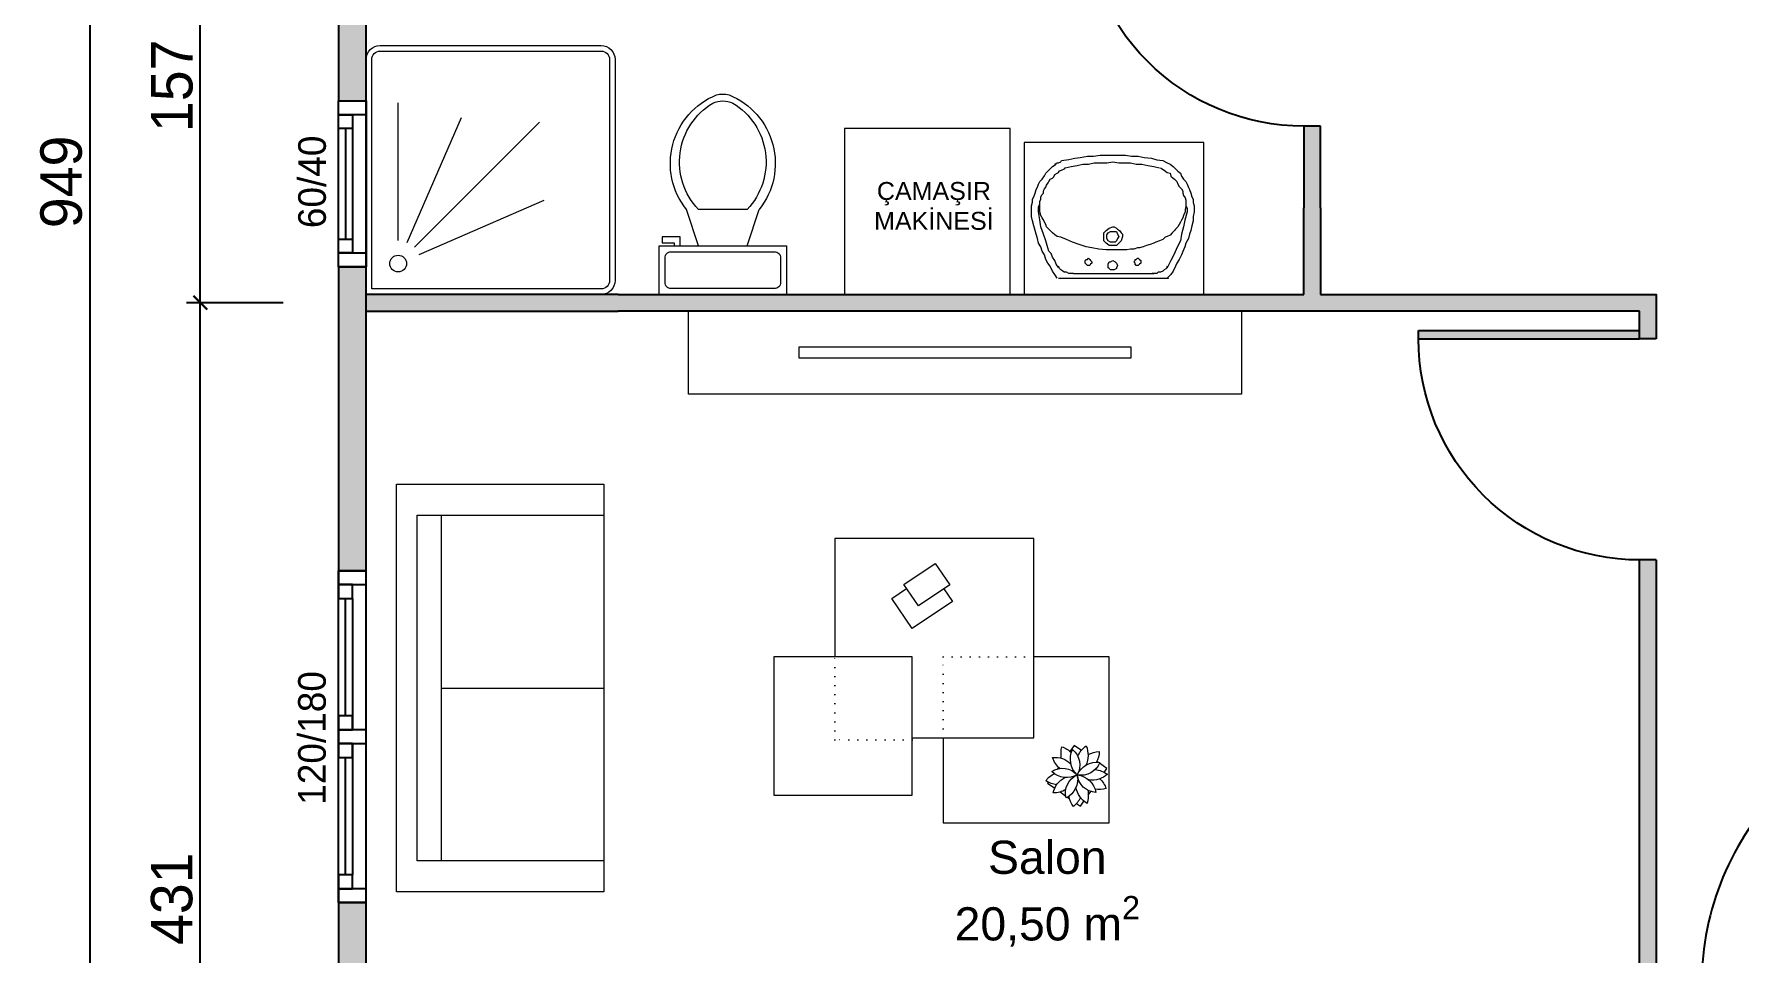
# Model space of a CAD drawing. Header units: inches. Extents: x 321 to 21697, y 7 to 6462.
# Drawn here: x 9138 to 9755, y 1016 to 1349 of the extents above; entities that cross this region are included whole.
import ezdxf

# ---------------------------------------------------------------- set-up
doc = ezdxf.new("R2010")
doc.units = ezdxf.units.IN
doc.header["$MEASUREMENT"] = 0
doc.linetypes.add('DOT2', pattern=[3.175, 0, -3.175])
doc.layers.add('Kapı', color=154, linetype='Continuous', true_color=0x0c4697)
doc.layers.add('Pencere', color=141, linetype='Continuous')
doc.layers.add('PM-TARAMA PARAPET', color=7, linetype='Continuous')
doc.layers.add('tefris', color=8, linetype='Continuous', lineweight=5)
doc.layers.add('tefriş', color=8, linetype='Continuous', lineweight=0)
doc.styles.add('DIŞ ÖLÇÜ', font='FRAMDCN.TTF', dxfattribs={"height": 15})
doc.styles.get("Standard").update_dxf_attribs({"font": 'arial.ttf'})
doc.dimstyles.new('YAZI STİLİ', dxfattribs={"dimscale": 0.5, "dimtxt": 15, "dimasz": 10, "dimexe": 10, "dimexo": 10, "dimgap": 5, "dimtad": 1, "dimdec": 0, "dimtxsty": 'DIŞ ÖLÇÜ', "dimblk": 'ARCHTICK', "dimcen": 2.5, "dimdle": 10, "dimadec": 0, "dimazin": 0, "dimtfac": 1, "dimtdec": 0, "dimtix": 1, "dimtmove": 0, "dimatfit": 3, "dimldrblk": 'ARCHTICK', "dimfxl": 60, "dimfxlon": 1, "dimlwd": -1, "dimlwe": -1, "dimarcsym": 0})

# ---------------------------------------------------------------- blocks, each defined once
blk = doc.blocks.new('_ArchTick')
at = {"color": 0, "linetype": 'ByBlock', "const_width": 0.15}
blk.add_lwpolyline([(-0.5, -0.5), (0.5, 0.5)], dxfattribs=at)
blk = doc.blocks.new('*D570')
at = {"color": 0, "transparency": 16777216}
for p, q in [((9197.71, 815.4), (9197.71, 1256.41)), ((9227.71, 1251.41), (9192.71, 1251.41)), ((9227.71, 820.4), (9192.71, 820.4))]:
    blk.add_line(p, q, dxfattribs=at)
at = {"layer": 'Defpoints', "color": 0, "transparency": 16777216}
for p in [(9197.71, 1251.41), (9257.71, 1251.41), (9247.71, 820.4)]:
    blk.add_point(p, dxfattribs=at)
at = {"color": 0, "transparency": 16777216, "xscale": 5, "yscale": 5, "zscale": 5}
for p, rotation in [((9197.71, 1251.41), 90), ((9197.71, 820.4), 270)]:
    blk.add_blockref('_ArchTick', p, dxfattribs=dict(at, rotation=rotation))
at = {"color": 0, "transparency": 16777216, "insert": (9187.43, 1035.91), "char_height": 15, "attachment_point": 5, "rotation": 90, "style": 'DIŞ ÖLÇÜ'}
blk.add_mtext('431', dxfattribs=at)
blk = doc.blocks.new('*D571')
at = {"color": 0, "transparency": 16777216}
for p, q in [((9197.71, 1246.41), (9197.71, 1413.28)), ((9227.71, 1408.28), (9192.71, 1408.28)), ((9227.71, 1251.41), (9192.71, 1251.41))]:
    blk.add_line(p, q, dxfattribs=at)
at = {"layer": 'Defpoints', "color": 0, "transparency": 16777216}
for p in [(9197.71, 1408.28), (9257.71, 1408.28), (9257.71, 1251.41)]:
    blk.add_point(p, dxfattribs=at)
at = {"color": 0, "transparency": 16777216, "xscale": 5, "yscale": 5, "zscale": 5}
for p, rotation in [((9197.71, 1408.28), 90), ((9197.71, 1251.41), 270)]:
    blk.add_blockref('_ArchTick', p, dxfattribs=dict(at, rotation=rotation))
at = {"color": 0, "transparency": 16777216, "insert": (9187.49, 1329.85), "char_height": 15, "attachment_point": 5, "rotation": 90, "style": 'DIŞ ÖLÇÜ'}
blk.add_mtext('157', dxfattribs=at)
blk = doc.blocks.new('*D422')
at = {"color": 0, "transparency": 16777216}
for p, q in [((9157.71, 1774.78), (9157.71, 815.4)), ((9187.71, 1769.78), (9152.71, 1769.78)), ((9187.71, 820.4), (9152.71, 820.4))]:
    blk.add_line(p, q, dxfattribs=at)
at = {"layer": 'Defpoints', "color": 0, "transparency": 16777216}
for p in [(9272.26, 1769.78), (9157.71, 820.4), (9272.26, 820.4)]:
    blk.add_point(p, dxfattribs=at)
at = {"color": 0, "transparency": 16777216, "xscale": 5, "yscale": 5, "zscale": 5}
for p, rotation in [((9157.71, 1769.78), 90), ((9157.71, 820.4), 270)]:
    blk.add_blockref('_ArchTick', p, dxfattribs=dict(at, rotation=rotation))
at = {"color": 0, "transparency": 16777216, "insert": (9147.43, 1295.09), "char_height": 15, "attachment_point": 5, "rotation": 90, "style": 'DIŞ ÖLÇÜ'}
blk.add_mtext('949', dxfattribs=at)
blk = doc.blocks.new('UUYJU')
at = {"layer": 'tefris'}
for p, q in [((47564.67, 13170.8), (47555.88, 13170.8)), ((47569.06, 13158.72), (47582.23, 13163.12)), ((47582.23, 13158.72), (47582.23, 13141.16)), ((47569.06, 13141.16), (47582.23, 13136.77)), ((47569.06, 13134.58), (47572.35, 13134.58)), ((47570.15, 13132.38), (47569.06, 13132.38)), ((47570.15, 13127.99), (47570.15, 13132.38)), ((47572.35, 13134.58), (47572.35, 13127.99)), ((47572.35, 13127.99), (47570.15, 13127.99))]:
    blk.add_line(p, q, dxfattribs=at)
blk.add_lwpolyline([(47569.06, 13172.99), (47551.49, 13172.99), (47551.49, 13126.89), (47569.06, 13126.89)], close=True, dxfattribs=at)
for points in [[(47553.69, 13168.6), (47553.69, 13131.28)], [(47566.86, 13131.28), (47566.86, 13168.6)], [(47555.88, 13129.09), (47564.67, 13129.09)]]:
    blk.add_lwpolyline(points, dxfattribs=at)
for centre, radius, start, end in [((47555.61, 13168.88), 1.94, 81.86994, 188.13014), ((47564.94, 13168.88), 1.94, 351.86994, 98.13014), ((47598.87, 13142.22), 26.71, 22.02847, 128.53074), ((47599.39, 13140.72), 24.87, 31.05304, 133.63213), ((47612.69, 13149.94), 8.78, 335.73186, 24.26821), ((47615.16, 13149.94), 8.78, 344.86056, 15.13951), ((47598.87, 13157.67), 26.71, 231.46914, 337.97147), ((47599.39, 13159.16), 24.87, 226.36776, 328.94686), ((47555.61, 13131.01), 1.94, 171.86994, 278.13014), ((47564.94, 13131.01), 1.94, 261.86993, 8.13014)]:
    blk.add_arc(centre, radius, start, end, dxfattribs=at)
blk = doc.blocks.new('ty51h5tyht')
at = {"layer": 'tefris'}
for points in [[(1410.05, 1802.39), (1490.05, 1802.39, -0.414214), (1495.05, 1797.39), (1495.05, 1712.39), (1410.05, 1712.39, -0.414214), (1405.05, 1717.39), (1405.05, 1797.39, -0.414214)], [(1410.05, 1800.39), (1490.05, 1800.39, -0.414214), (1493.05, 1797.39), (1493.05, 1714.39), (1410.05, 1714.39, -0.414214), (1407.05, 1717.39), (1407.05, 1797.39, -0.414214)]]:
    blk.add_lwpolyline(points, format="xyb", close=True, dxfattribs=at)
for points in [[(1478.01, 1729.83), (1432.77, 1775.07)], [(1480.58, 1731.58), (1460.93, 1776.76)], [(1476.26, 1727.26), (1431.08, 1746.91)], [(1475.57, 1723.94), (1425.71, 1723.94)]]:
    blk.add_lwpolyline(points, dxfattribs=at)
blk.add_circle((1483.9, 1723.94), 3.03, dxfattribs=at)
blk = doc.blocks.new('saksı masa')
at = {"lineweight": 0, "elevation": 51.05}
for points in [[(42694.75, -80314.18), (42694.75, -80310.89), (42697.47, -80310.89)], [(42704.69, -80310.89), (42705.39, -80310.89)], [(42707.48, -80310.89), (42707.68, -80310.89)], [(42711.37, -80310.89), (42711.83, -80310.89), (42711.83, -80314.14)], [(42711.83, -80316.55), (42711.83, -80319.15)], [(42694.75, -80321.82), (42694.75, -80321.17)], [(42696.49, -80325.76), (42694.75, -80325.76), (42694.75, -80322.39)], [(42711.83, -80319.94), (42711.83, -80320.88)], [(42706.79, -80325.76), (42705.15, -80325.76)], [(42711.83, -80323.95), (42711.83, -80325.76), (42709.54, -80325.76)]]:
    blk.add_lwpolyline(points, dxfattribs=at)
at = {"linetype": 'ByBlock', "lineweight": 0}
for centre, radius, start, end in [((42704.6, -80309.85, 51.05), 7.21, 160.75243, 194.49137), ((42693.42, -80318.19, 51.05), 11.57, 46.64859, 67.78949), ((42709.49, -80312.53, 51.05), 8.58, 139.39871, 188.8676), ((42710.08, -80316.48, 51.05), 7.29, 111.75273, 192.95532), ((42695.53, -80312.53, 51.05), 9.31, 6.50685, 36.8699), ((42699.57, -80310.97, 51.05), 7.91, 295.48413, 9.22392), ((42711.33, -80317.1, 51.05), 7.21, 88.75243, 122.49137), ((42699.95, -80309.05, 51.05), 11.57, 334.64859, 355.78948), ((42695.37, -80323.47, 51.05), 9.31, 78.50685, 108.8699), ((42699.68, -80310.19, 51.05), 8.58, 211.3987, 260.8676), ((42703.62, -80310.85, 51.05), 7.29, 183.75273, 264.95532), ((42695.13, -80319.14, 51.05), 7.91, 7.48413, 81.22392), ((42710.3, -80322.58, 51.05), 8.58, 67.3987, 116.8676), ((42705.99, -80309.31, 51.05), 9.31, 294.50685, 324.8699), ((42700.09, -80327.22, 51.05), 11.57, 118.64859, 139.78948), ((42695.62, -80314.01, 51.05), 7.21, 232.75243, 266.49137), ((42701.53, -80325.89, 51.05), 7.91, 79.48413, 153.22392), ((42696.27, -80315.26, 51.05), 7.29, 255.75273, 336.95532), ((42705.72, -80327, 51.05), 9.31, 150.50685, 180.8699), ((42694.42, -80318.8, 51.05), 8.58, 283.3987, 332.8676), ((42709.93, -80321.89, 51.05), 7.91, 151.48413, 225.22392), ((42706.73, -80324.36, 51.05), 7.29, 39.75273, 120.95532), ((42708.71, -80312.67, 51.05), 7.91, 223.48413, 297.22392), ((42698.19, -80323.61, 51.05), 7.29, 327.75273, 48.95532), ((42700.99, -80326.46, 51.05), 8.58, 355.3987, 44.8676), ((42706.52, -80325.75, 51.05), 7.21, 16.75243, 50.49137), ((42710.75, -80323.67, 51.05), 11.57, 190.64859, 211.78949), ((42696.81, -80323.84, 51.05), 7.21, 304.75243, 338.49137), ((42712.28, -80318.25, 51.05), 9.31, 222.50685, 252.8699), ((42710.66, -80312.44, 51.05), 11.57, 262.64859, 283.78949)]:
    blk.add_arc(centre, radius, start, end, dxfattribs=at)
blk = doc.blocks.new('rtgrt2grtgr2tg')
at = {"layer": 'Pencere'}
for p, q in [((67466.14, -36.07), (67466.14, 68.93)), ((67456.14, -33.57), (67456.14, 66.43)), ((67458.64, 23.93), (67458.64, 66.43)), ((67461.14, 66.43), (67461.14, 18.93)), ((67461.14, 13.93), (67461.14, -33.57)), ((67458.64, -33.57), (67458.64, 8.93))]:
    blk.add_line(p, q, dxfattribs=at)
for points in [[(67466.14, 71.43), (67466.14, 76.43), (67456.14, 76.43), (67456.14, 71.43), (67466.14, 71.43)], [(67456.14, 66.43), (67461.14, 66.43), (67461.14, 71.43), (67456.14, 71.43), (67456.14, 66.43)], [(67456.14, 18.93), (67461.14, 18.93), (67461.14, 23.93), (67456.14, 23.93), (67456.14, 18.93)], [(67466.14, 13.93), (67466.14, 18.93), (67456.14, 18.93), (67456.14, 13.93), (67466.14, 13.93)], [(67456.14, 8.93), (67461.14, 8.93), (67461.14, 13.93), (67456.14, 13.93), (67456.14, 8.93)], [(67456.14, -38.57), (67461.14, -38.57), (67461.14, -33.57), (67456.14, -33.57), (67456.14, -38.57)], [(67466.14, -43.57), (67466.14, -38.57), (67456.14, -38.57), (67456.14, -43.57), (67466.14, -43.57)]]:
    blk.add_lwpolyline(points, dxfattribs=at)

msp = doc.modelspace()

# ---------------------------------------------------------------- hatches: boundary and pattern name
at = {"layer": 'Kapı', "transparency": 33554636}
h = msp.add_hatch(color=256, dxfattribs=at)
h.dxf.hatch_style = 1
h.paths.add_polyline_path([(9718.33, 1238.41), (9718.33, 1241.41), (9638.33, 1241.41), (9638.33, 1238.41)])
at = {"layer": 'PM-TARAMA PARAPET', "transparency": 33554687}
h = msp.add_hatch(color=256, dxfattribs=at)
h.dxf.hatch_style = 1
h.paths.add_polyline_path([(9740.83, 1005.4), (9728.33, 1005.4), (9724.33, 1005.4), (9724.33, 1125.91), (9724.33, 1158.41), (9718.33, 1158.41), (9718.33, 1125.91), (9718.33, 1005.4), (9718.33, 1000.41), (9718.33, 830.4), (9608.88, 830.4), (9600.74, 822.26), (9607.81, 815.19), (9613.02, 820.4), (9728.33, 820.4), (9728.33, 995.4), (9740.83, 995.4)])
h.paths.add_polyline_path([(9566.09, 773.47), (9559.02, 780.55), (9550.88, 772.4), (9540.52, 772.4), (9540.52, 762.4), (9555.02, 762.4)])
h.paths.add_polyline_path([(9435.52, 772.4), (9425.16, 772.4), (9417.02, 780.55), (9409.95, 773.47), (9421.02, 762.4), (9435.52, 762.4)])
h.paths.add_polyline_path([(9367.16, 830.4), (9257.71, 830.4), (9257.71, 906.28), (9257.71, 1034.53), (9247.71, 1034.53), (9247.71, 906.28), (9247.71, 820.4), (9363.02, 820.4), (9368.23, 815.19), (9375.3, 822.26)])
h.paths.add_polyline_path([(9919.33, 1005.4), (9856.83, 1005.4), (9856.83, 1252.53), (9850.83, 1252.53), (9850.83, 1005.4), (9840.83, 1005.4), (9840.83, 995.4), (9919.33, 995.4)])
h.paths.add_polyline_path([(10146.21, 1536.53), (10136.21, 1536.53), (10136.21, 1348.53), (9856.83, 1348.53), (9856.83, 1358.53), (9850.83, 1358.53), (9850.83, 1332.53), (9856.83, 1332.53), (9856.83, 1342.53), (10136.21, 1342.53), (10136.21, 1005.4), (10039.33, 1005.4), (10039.33, 995.4), (10146.21, 995.4)])
h.paths.add_polyline_path([(9257.71, 1248.41), (9348.83, 1248.41), (9474.33, 1248.41), (9599.83, 1248.41), (9718.33, 1248.41), (9718.33, 1238.41), (9724.33, 1238.41), (9724.33, 1254.41), (9602.83, 1254.41), (9602.83, 1285.78), (9602.83, 1315.28), (9596.83, 1315.28), (9596.83, 1285.78), (9596.83, 1254.41), (9474.33, 1254.41), (9348.83, 1254.41), (9257.71, 1254.41), (9257.71, 1264.41), (9247.71, 1264.41), (9247.71, 1154.53), (9257.71, 1154.53)])
h.paths.add_polyline_path([(9856.83, 1764.78), (10136.21, 1764.78), (10136.21, 1656.53), (10146.21, 1656.53), (10146.21, 1774.78), (9725.33, 1774.78), (9725.33, 1764.78), (9850.83, 1764.78), (9850.83, 1531.78), (9837.83, 1531.78), (9837.83, 1525.78), (9850.83, 1525.78), (9850.83, 1438.53), (9856.83, 1438.53)])
h.paths.add_polyline_path([(9257.71, 1536.53), (9247.71, 1536.53), (9247.71, 1408.28), (9247.71, 1324.41), (9257.71, 1324.41), (9257.71, 1405.28), (9383.21, 1405.28), (9508.71, 1405.28), (9596.83, 1405.28), (9596.83, 1395.28), (9602.83, 1395.28), (9602.83, 1408.28), (9602.83, 1421.28), (9596.83, 1421.28), (9596.83, 1411.28), (9508.71, 1411.28), (9383.21, 1411.28), (9257.71, 1411.28)])
h.paths.add_polyline_path([(9247.71, 1656.53), (9257.71, 1656.53), (9257.71, 1764.78), (9351.83, 1764.78), (9477.33, 1764.78), (9537.08, 1764.78), (9537.08, 1654.28), (9537.08, 1528.78), (9537.08, 1525.78), (9543.08, 1525.78), (9596.83, 1525.78), (9596.83, 1501.28), (9602.83, 1501.28), (9602.83, 1525.78), (9725.33, 1525.78), (9757.83, 1525.78), (9757.83, 1531.78), (9725.33, 1531.78), (9599.83, 1531.78), (9543.08, 1531.78), (9543.08, 1654.28), (9543.08, 1764.78), (9605.33, 1764.78), (9605.33, 1774.78), (9477.33, 1774.78), (9351.83, 1774.78), (9257.71, 1774.78), (9247.71, 1774.78)])

# ---------------------------------------------------------------- linework, layer by layer
at = {"lineweight": 25}
for p, q in [((9247.71, 1324.41), (9257.71, 1324.41)), ((9247.71, 1264.41), (9257.71, 1264.41))]:
    msp.add_line(p, q, dxfattribs=at)
for p, q in [((9247.71, 1264.41), (9247.71, 1324.41)), ((9257.71, 1264.41), (9257.71, 1324.41)), ((9602.83, 1315.28), (9596.83, 1315.28)), ((9247.71, 1264.41), (9247.71, 1154.53)), ((9257.71, 1254.41), (9257.71, 1264.41)), ((9257.71, 1248.41), (9257.71, 1254.41)), ((9257.71, 1154.53), (9257.71, 1248.41)), ((9724.33, 1238.41), (9718.33, 1238.41)), ((9247.71, 1154.53), (9257.71, 1154.53)), ((9247.71, 1034.53), (9247.71, 1154.53)), ((9257.71, 1034.53), (9257.71, 1154.53)), ((9724.33, 1158.41), (9718.33, 1158.41))]:
    msp.add_line(p, q)
for points in [[(9247.71, 1408.28), (9247.71, 1324.41), (9257.71, 1324.41), (9257.71, 1405.28)], [(9596.83, 1315.28), (9596.83, 1285.78)], [(9602.83, 1285.78), (9602.83, 1315.28)], [(9596.83, 1254.41), (9596.83, 1285.78)], [(9602.83, 1285.78), (9602.83, 1254.41)], [(9348.83, 1254.41), (9257.71, 1254.41)], [(9348.83, 1254.41), (9474.33, 1254.41)], [(9474.33, 1254.41), (9596.83, 1254.41)], [(9602.83, 1254.41), (9724.33, 1254.41)], [(9724.33, 1254.41), (9724.33, 1254.41), (9724.33, 1238.41)], [(9257.71, 1248.41), (9348.83, 1248.41)], [(9474.33, 1248.41), (9348.83, 1248.41)], [(9599.83, 1248.41), (9474.33, 1248.41)], [(9718.33, 1248.41), (9599.83, 1248.41)], [(9718.33, 1238.41), (9718.33, 1248.41)], [(9718.33, 1125.91), (9718.33, 1158.41)], [(9724.33, 1158.41), (9724.33, 1125.91)], [(9718.33, 1005.4), (9718.33, 1125.91)], [(9724.33, 1125.91), (9724.33, 1005.4)], [(9257.71, 906.28), (9257.71, 1034.53), (9247.71, 1034.53), (9247.71, 906.28)]]:
    msp.add_lwpolyline(points)
at = {"layer": 'Kapı'}
msp.add_line((9638.33, 1238.41), (9638.33, 1241.41), dxfattribs=at)
for points in [[(9596.83, 1315.28, -0.414214), (9516.83, 1395.28), (9596.83, 1395.28)], [(9718.33, 1158.41, -0.414214), (9638.33, 1238.41), (9718.33, 1238.41)], [(9840.83, 1005.4), (9840.83, 1105.4, 0.414214), (9740.83, 1005.4)]]:
    msp.add_lwpolyline(points, format="xyb", dxfattribs=at)
msp.add_lwpolyline([(9638.33, 1241.41), (9718.33, 1241.41)], dxfattribs=at)
at = {"layer": 'Pencere'}
for p, q in [((9247.71, 1274.41), (9247.71, 1314.41)), ((9250.21, 1314.41), (9250.21, 1274.41)), ((9252.71, 1314.41), (9252.71, 1274.41)), ((9257.71, 1319.41), (9257.71, 1269.41))]:
    msp.add_line(p, q, dxfattribs=at)
for points in [[(9257.71, 1324.41), (9257.71, 1319.41), (9247.71, 1319.41), (9247.71, 1324.41), (9257.71, 1324.41)], [(9247.71, 1319.41), (9252.71, 1319.41), (9252.71, 1314.41), (9247.71, 1314.41), (9247.71, 1319.41)], [(9247.71, 1274.41), (9252.71, 1274.41), (9252.71, 1269.41), (9247.71, 1269.41), (9247.71, 1274.41)], [(9257.71, 1269.41), (9257.71, 1264.41), (9247.71, 1264.41), (9247.71, 1269.41), (9257.71, 1269.41)]]:
    msp.add_lwpolyline(points, dxfattribs=at)
at = {"layer": 'tefris'}
for points in [[(9574.33, 1248.41), (9574.33, 1218.41), (9374.33, 1218.41), (9374.33, 1248.41), (9574.33, 1248.41)], [(9455.19, 1094.13), (9499.18, 1094.13), (9499.18, 1166.13), (9427.18, 1166.13), (9427.18, 1123.36)], [(9466.39, 1094.13), (9466.39, 1063.36), (9526.39, 1063.36), (9526.39, 1123.36), (9499.18, 1123.36)]]:
    msp.add_lwpolyline(points, dxfattribs=at)
for points in [[(9414.33, 1235.41), (9534.33, 1235.41), (9534.33, 1231.41), (9414.33, 1231.41)], [(9405.19, 1073.36), (9455.19, 1073.36), (9455.19, 1123.36), (9405.19, 1123.36)]]:
    msp.add_lwpolyline(points, close=True, dxfattribs=at)
at = {"layer": 'tefris', "lineweight": 0}
msp.add_lwpolyline([(9457.46, 1141.77), (9452.23, 1149.48), (9463.56, 1157.17), (9468.79, 1149.46)], close=True, dxfattribs=at)
msp.add_lwpolyline([(9466.67, 1148.02), (9469.78, 1143.44), (9455.24, 1133.57), (9447.84, 1144.48), (9453.17, 1148.1)], dxfattribs=at)
at = {"layer": 'tefris', "linetype": 'DOT2'}
for points in [[(9455.19, 1093.36), (9427.18, 1093.36), (9427.18, 1123.36)], [(9466.39, 1094.13), (9466.39, 1123.36), (9499.18, 1123.36)]]:
    msp.add_lwpolyline(points, dxfattribs=at)
at = {"layer": 'tefriş'}
for p, q in [((9268.69, 1038.36), (9268.69, 1185.86)), ((9268.69, 1185.86), (9343.69, 1185.86)), ((9343.69, 1185.86), (9343.69, 1174.61)), ((9276.19, 1174.61), (9343.69, 1174.61)), ((9276.19, 1049.61), (9276.19, 1174.61)), ((9284.94, 1174.61), (9343.69, 1174.61)), ((9284.94, 1049.61), (9284.94, 1174.61)), ((9343.69, 1174.61), (9343.69, 1038.36)), ((9284.94, 1112.11), (9343.69, 1112.11)), ((9343.69, 1049.61), (9276.19, 1049.61)), ((9343.69, 1038.36), (9268.69, 1038.36))]:
    msp.add_line(p, q, dxfattribs=at)
for points in [[(9490.68, 1314.41), (9430.68, 1314.41), (9430.68, 1254.41), (9490.68, 1254.41)], [(9495.68, 1254.41), (9560.68, 1254.41), (9560.68, 1309.41), (9495.68, 1309.41)], [(9531.23, 1275.41), (9530.73, 1273.77), (9529.91, 1272.95), (9529.09, 1272.13), (9527.78, 1272.13), (9526.47, 1272.13), (9525.32, 1272.95), (9524.5, 1273.77), (9524.5, 1275.41), (9524.5, 1276.73), (9525.32, 1277.55), (9526.47, 1278.37), (9527.78, 1278.86), (9528.27, 1278.86), (9529.1, 1278.37), (9529.42, 1278.04), (9530.24, 1277.54), (9530.74, 1276.72), (9531.23, 1276.23)], [(9529.91, 1275.41), (9529.42, 1274.59), (9529.09, 1273.77), (9528.6, 1273.28), (9527.78, 1273.28), (9526.96, 1273.28), (9526.14, 1273.77), (9525.65, 1274.59), (9525.65, 1275.41), (9525.65, 1275.91), (9526.14, 1276.73), (9526.96, 1277.22), (9527.78, 1277.22), (9529.09, 1277.22), (9529.42, 1276.23)], [(9520.23, 1266.23), (9520.23, 1265.73), (9519.74, 1265.4), (9519.41, 1264.91), (9518.92, 1264.91), (9518.59, 1264.91), (9518.1, 1265.41), (9517.77, 1265.73), (9517.77, 1266.23), (9517.77, 1266.72), (9518.1, 1267.05), (9518.59, 1267.05), (9518.92, 1267.54), (9519.41, 1267.05), (9519.74, 1266.72)], [(9529.42, 1264.91), (9529.09, 1264.09), (9529.09, 1263.76), (9528.27, 1263.27), (9527.78, 1263.27), (9526.96, 1263.27), (9526.47, 1263.76), (9526.14, 1264.09), (9526.14, 1264.91), (9526.14, 1265.4), (9526.47, 1266.22), (9526.96, 1266.22), (9527.78, 1266.72), (9528.6, 1266.22), (9529.09, 1265.73)], [(9537.95, 1266.22), (9537.95, 1265.73), (9537.46, 1265.4), (9536.97, 1264.91), (9536.64, 1264.91), (9536.15, 1264.91), (9535.82, 1265.4), (9535.82, 1265.73), (9535.33, 1266.22), (9535.82, 1266.71), (9535.82, 1267.04), (9536.15, 1267.04), (9536.64, 1267.53), (9536.97, 1267.53), (9537.46, 1267.04), (9537.95, 1266.71)]]:
    msp.add_lwpolyline(points, close=True, dxfattribs=at)
for points in [[(9508.09, 1264.1), (9507.27, 1265.41), (9506.77, 1266.72), (9505.95, 1267.87), (9505.46, 1269.18), (9504.64, 1270), (9504.31, 1271.32), (9503.5, 1273.78), (9502.68, 1276.24), (9501.69, 1278.87), (9501.36, 1281.33), (9500.87, 1284.28), (9500.87, 1285.1), (9500.87, 1285.92), (9501.37, 1287.23), (9501.37, 1288.06), (9501.69, 1288.88), (9501.7, 1289.7), (9502.19, 1290.52), (9502.68, 1291.01), (9502.68, 1291.83), (9503.01, 1292.65), (9503.5, 1293.14), (9503.83, 1293.96), (9504.32, 1294.78), (9504.65, 1295.27), (9505.14, 1296.09), (9505.96, 1296.42), (9506.46, 1296.91), (9506.78, 1297.74), (9507.6, 1298.23), (9508.1, 1298.56), (9508.43, 1299.05), (9509.25, 1299.38), (9510.23, 1299.87), (9510.56, 1300.2), (9512.69, 1300.69), (9514.83, 1301.01), (9516.96, 1301.51), (9518.93, 1301.51), (9521.06, 1302), (9523.69, 1302), (9525.66, 1302), (9527.79, 1302.32), (9529.92, 1301.99), (9532.06, 1301.99), (9534.19, 1301.99), (9536.16, 1301.5), (9538.29, 1301.5), (9540.42, 1301.01), (9542.56, 1300.68), (9544.69, 1300.19)], [(9506.79, 1301.51), (9507.61, 1302), (9508.1, 1302), (9508.92, 1302.33), (9509.25, 1302.82), (9511.87, 1303.15), (9514.01, 1303.64), (9515.98, 1303.97), (9518.6, 1304.46), (9520.73, 1304.46), (9523.2, 1304.79), (9525.33, 1304.79), (9527.79, 1304.78), (9529.92, 1304.78), (9532.39, 1304.78), (9534.52, 1304.45), (9536.98, 1304.45), (9539.11, 1303.96), (9541.74, 1303.63), (9543.71, 1303.14), (9545.84, 1302.81), (9547.48, 1301.99), (9548.47, 1301.5), (9549.61, 1300.68), (9550.43, 1299.86), (9551.25, 1299.03), (9552.24, 1298.21), (9552.57, 1297.23), (9553.39, 1296.08), (9554.21, 1295.26), (9554.7, 1294.27), (9555.19, 1293.13), (9555.52, 1292.31), (9556.01, 1290.99), (9556.34, 1289.68), (9556.83, 1288.86), (9556.83, 1287.71), (9557.16, 1286.4), (9557.16, 1285.08)], [(9498.41, 1285.1), (9498.41, 1286.42), (9498.74, 1287.73), (9498.74, 1288.88), (9499.23, 1289.7), (9499.73, 1291.01), (9500.05, 1292.32), (9500.55, 1293.14), (9500.88, 1294.29), (9501.37, 1295.28), (9502.19, 1296.1), (9503.01, 1297.24), (9503.5, 1298.23), (9504.32, 1299.05), (9505.14, 1299.87), (9505.96, 1300.69), (9507.28, 1301.51)], [(9545.02, 1300.19), (9546.33, 1299.36), (9547.48, 1298.54), (9548.46, 1298.21), (9548.79, 1297.23), (9549.61, 1296.41), (9550.1, 1296.08), (9550.92, 1295.26), (9551.25, 1294.28), (9551.74, 1293.46), (9552.56, 1292.63), (9553.06, 1291.81), (9553.06, 1290.99), (9553.38, 1290.17), (9553.88, 1289.35), (9554.2, 1288.53), (9554.2, 1287.71), (9554.2, 1286.4), (9554.7, 1285.58), (9554.7, 1284.76), (9554.7, 1284.27), (9553.87, 1281.31), (9553.38, 1278.85), (9552.56, 1276.23), (9552.23, 1273.76), (9550.92, 1271.3), (9550.1, 1269.17), (9548.78, 1266.71), (9547.47, 1264.08)], [(9507.59, 1260.32), (9506.77, 1261.63), (9505.95, 1262.78), (9505.13, 1264.59), (9504.31, 1265.74), (9503.49, 1267.05), (9503, 1268.69), (9502.18, 1270), (9501.69, 1271.65), (9500.87, 1272.96), (9500.54, 1274.6), (9500.05, 1276.24), (9499.72, 1277.55), (9499.23, 1279.19), (9498.74, 1281), (9498.41, 1282.64), (9498.41, 1284.28), (9498.41, 1284.77), (9498.41, 1285.59)], [(9554.2, 1288.04), (9554.2, 1287.22), (9554.2, 1285.91), (9553.88, 1285.09), (9553.88, 1284.27), (9553.38, 1282.95), (9553.05, 1282.13), (9552.56, 1281.31), (9552.23, 1280.49), (9551.74, 1279.67), (9551.25, 1278.85), (9550.43, 1278.03), (9550.1, 1277.54), (9549.28, 1276.72), (9548.46, 1275.9), (9547.47, 1275.41), (9546.65, 1275.08), (9545.83, 1274.26), (9544.68, 1273.77), (9543.37, 1273.27), (9542.55, 1272.95), (9541.24, 1272.45), (9539.92, 1272.13), (9538.77, 1271.63), (9537.46, 1271.31), (9536.64, 1271.31), (9535.33, 1270.82), (9534.18, 1270.82), (9532.87, 1270.49), (9531.55, 1270.49), (9530.24, 1270.49), (9529.09, 1270.49), (9527.78, 1270.49), (9525.32, 1270.49), (9522.69, 1270.82), (9520.23, 1271.31), (9518.1, 1271.64), (9515.64, 1272.46), (9513.18, 1273.28), (9511.04, 1274.27), (9508.91, 1275.09), (9507.6, 1275.42), (9506.78, 1275.91), (9505.96, 1276.73), (9505.47, 1277.22), (9504.65, 1278.04), (9503.82, 1278.87), (9503.5, 1279.69), (9503, 1280.51), (9502.68, 1281.33), (9502.19, 1282.15), (9501.69, 1282.97), (9501.37, 1284.28), (9501.37, 1285.1), (9501.37, 1285.92), (9501.37, 1287.23), (9501.37, 1288.06)], [(9557.16, 1284.26), (9556.83, 1282.62), (9556.83, 1280.98), (9556.34, 1279.18), (9556.01, 1277.54), (9555.51, 1276.22), (9555.19, 1274.58), (9554.2, 1272.94), (9553.87, 1271.63), (9553.05, 1269.99), (9552.56, 1268.68), (9551.74, 1267.04), (9550.92, 1265.72), (9550.42, 1264.58), (9549.6, 1262.77), (9548.78, 1261.62), (9547.47, 1260.31)], [(9557.16, 1285.58), (9557.16, 1285.08), (9557.16, 1284.76), (9557.16, 1284.26)], [(9513.5, 1261.96), (9512.68, 1261.96), (9511.86, 1261.96), (9511.04, 1262.45), (9510.22, 1262.45), (9509.73, 1262.78), (9508.91, 1263.27), (9508.42, 1263.77), (9508.09, 1264.59)], [(9508.09, 1260.32), (9547.96, 1260.31), (9547.8, 1260.15)], [(9513.5, 1261.96), (9542.55, 1261.95), (9542.38, 1261.95)], [(9547.47, 1264.58), (9547.14, 1263.76), (9546.32, 1263.26), (9545.83, 1262.77), (9545.01, 1262.44), (9544.19, 1262.44), (9543.69, 1261.95), (9542.87, 1261.95), (9542.05, 1261.95)]]:
    msp.add_lwpolyline(points, dxfattribs=at)

# ---------------------------------------------------------------- block references
at = {"rotation": 270}
msp.add_blockref('ty51h5tyht', (7545.32, 2749.46), dxfattribs=at)
at = {"xscale": -1, "rotation": 270}
msp.add_blockref('UUYJU', (-3763.25, -46297.08), dxfattribs=at)
msp.add_blockref('rtgrt2grtgr2tg', (-58208.43, 1078.1))
at = {"layer": 'tefris', "lineweight": 0, "xscale": -0.9780682490391956, "yscale": 0.9780682490391956, "zscale": 0.9780682490391956, "rotation": 54.92797529357883}
msp.add_blockref('saksı masa', (-30778.97, 80402.7, -49.93), dxfattribs=at)

# ---------------------------------------------------------------- texts
at = {"char_height": 10, "rotation": 90}
for s, insert, attachment_point in [('\\pxqc;{\\fFranklin Gothic Medium Cond|b0|i0|c162|p34;6\\fFranklin Gothic Medium Cond|b0|i0|c0|p34;0/\\fFranklin Gothic Medium Cond|b0|i0|c162|p34;4\\fFranklin Gothic Medium Cond|b0|i0|c0|p34;0}', (9233.12, 1322.26), 3), ('{\\fFranklin Gothic Medium Cond|b0|i0|c0|p34;1\\fFranklin Gothic Medium Cond|b0|i0|c162|p34;2\\fFranklin Gothic Medium Cond|b0|i0|c0|p34;0/1\\fFranklin Gothic Medium Cond|b0|i0|c162|p34;8\\fFranklin Gothic Medium Cond|b0|i0|c0|p34;0}', (9233.08, 1069.89), 1)]:
    msp.add_mtext_dynamic_manual_height_columns(s, width=54.2877, gutter_width=12.5, heights=[0], dxfattribs=dict(at, insert=insert, attachment_point=attachment_point))
for s, width, gutter_width, heights, insert, char_height, attachment_point in [('\\pxqc;ÇAMAŞIR \\PMAKİNESİ', 116.7276, 8.1, [23.28], (9521.41, 1277.69), 6.4788, 9), ('\\A1;\\pxqc;Salon\\P20,50 m{\\H0.7x;\\S2^ ;}', 105.1573, 12.5, [40.77], (9451.5, 1056.91), 12, 1)]:
    msp.add_mtext_dynamic_manual_height_columns(s, width=width, gutter_width=gutter_width, heights=heights, dxfattribs=dict(insert=insert, char_height=char_height, attachment_point=attachment_point))

# ---------------------------------------------------------------- dimensions: what is measured, and where the dimension line sits
dim = msp.add_linear_dim(base=(9157.71, 820.4), p1=(9272.26, 1769.78), p2=(9272.26, 820.4), angle=90, dimstyle='YAZI STİLİ')
dim.commit()
dim.dimension.update_dxf_attribs({"geometry": '*D422', "text_midpoint": (9147.43, 1295.09)})
for base, p1, p2, picture, middle in [((9197.71, 1408.28), (9257.71, 1251.41), (9257.71, 1408.28), '*D571', (9187.49, 1329.85)), ((9197.71, 1251.41), (9247.71, 820.4), (9257.71, 1251.41), '*D570', (9187.43, 1035.91))]:
    dim = msp.add_linear_dim(base=base, p1=p1, p2=p2, angle=90, dimstyle='YAZI STİLİ', override={"dimtmove": 1})
    dim.commit()
    dim.dimension.update_dxf_attribs({"geometry": picture, "text_midpoint": middle})

doc.saveas('drawing.dxf')
